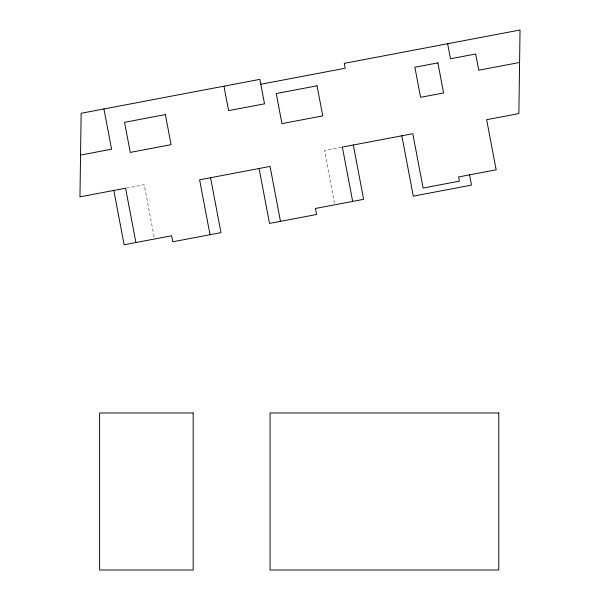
<?xml version="1.0" encoding="UTF-8"?>
<svg xmlns="http://www.w3.org/2000/svg" width="600" height="600" viewBox="0 0 600 600"><rect width="100%" height="100%" fill="white"/><g stroke="black" fill="none" stroke-linecap="round" stroke-linejoin="round"><path stroke-width="0.45" stroke-dasharray="3 2.25" d="M126.337 188.07L144.218 184.672L154.53 239.002M341.587 147.225L324.442 150.48L334.403 202.965"/><path stroke-width="0.9" d="M260.812 84.248L345.21 68.235L344.28 63.352L520.043 30L518.865 113.587L486.645 119.7L496.155 169.808L458.588 176.94L459.39 181.155L423.112 188.04L412.8 133.71L342.353 147.083L352.665 201.405M519.585 62.46L478.748 70.207L475.673 54L450.487 58.778L447.638 43.74M80.55 155.078L111.578 149.19L103.942 108.953M469.553 174.855L471.495 185.1L413.295 196.147L401.842 135.795M353.31 144.998L363.623 199.327L315.435 208.47L316.575 214.493L269.513 223.425L259.095 168.51M280.478 221.347L270.053 166.425L199.605 179.797L210.022 234.712M223.958 86.183L228.6 110.64L264.525 103.823L259.89 79.365L81.135 113.28L79.957 196.868L125.587 188.212L135.9 242.542M210.562 177.72L220.987 232.635L172.8 241.778L171.653 235.755L124.132 244.77L113.82 190.44M165.36 114.585L124.552 122.333L130.26 152.415L171.075 144.667L165.36 114.585M317.048 85.8L276.233 93.547L281.94 123.63L322.755 115.89L317.048 85.8M437.888 62.873L414.87 67.238L420.577 97.328L443.603 92.955L437.888 62.873M193.185 412.98L99.608 412.98L99.608 570L193.185 570L193.185 412.98M498.78 412.98L270.067 412.98L270.067 570L498.78 570L498.78 412.98"/></g></svg>
